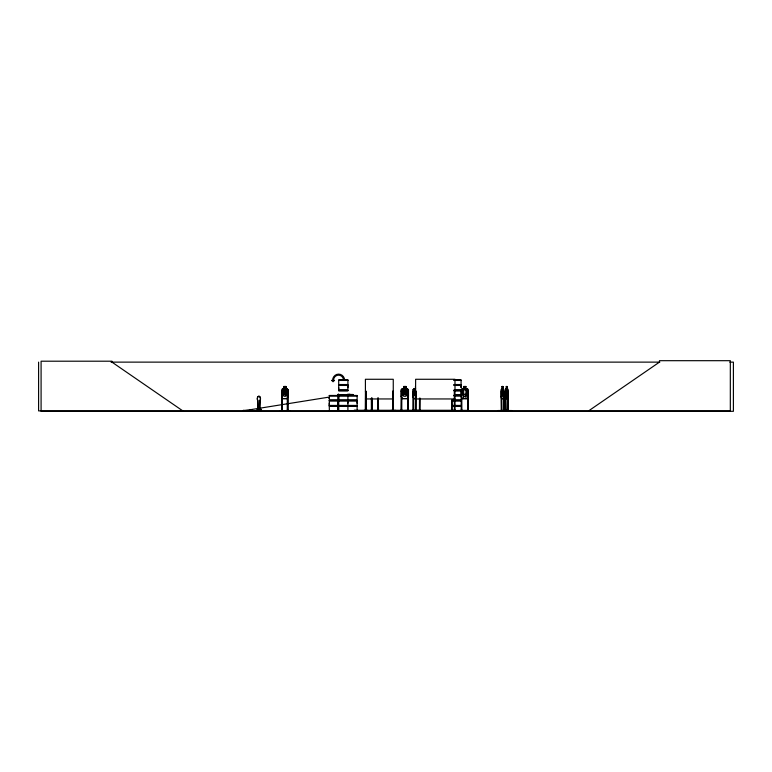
<?xml version="1.0" encoding="UTF-8"?>
<svg xmlns="http://www.w3.org/2000/svg" width="772" height="772" viewBox="0 0 772 772"><rect width="100%" height="100%" fill="white"/><g stroke="black" fill="none" stroke-linecap="round" stroke-linejoin="round"><path stroke-width="1.16" d="M338.483 405.435L329.277 405.435L329.287 403.177M338.705 389.957L338.705 385.44L347.911 385.44L347.902 389.957L338.705 389.957L338.715 387.698M347.902 403.177L347.902 400.909L329.277 400.909L329.277 405.435M347.902 387.698L347.902 385.44M357.108 403.177L357.108 400.909L348.471 400.909M461.077 405.435L451.871 405.435L451.881 400.909L461.077 400.909M461.067 385.44L461.067 387.698L461.077 385.44L454.061 385.44M338.918 394.376C337.132 394.125 339.429 394.415 338.84 394.946M338.146 400.938L338.918 400.938M259.614 409.951L259.932 400.475A2.461 1.554 -90 0 0 259.932 396.991A2.461 1.554 -90 0 0 257.732 396.991A2.461 1.554 -90 0 0 257.732 400.475L258.06 409.951L259.73 409.951L260.058 400.475A2.461 1.554 -90 0 0 260.058 396.991A2.461 1.554 -90 0 0 257.858 396.991A2.461 1.554 -90 0 0 257.858 400.475L258.176 409.951M338.146 394.434L338.155 401.652M338.918 394.994L338.136 394.946L347.902 395.11M338.85 400.832L338.908 401.652M259.17 408.88L260.135 408.735M259.508 408.813L260.019 408.88M259.16 408.774L259.122 408.291L259.961 408.735M259.884 408.33L259.73 408.398M333.639 410.839L342.691 410.887M503.508 398.651L503.807 389.744L502.948 388.895M507.638 398.574L507.648 388.895M507.995 396.239L507.658 398.651L505.66 398.651M497.93 410.53L511.614 410.53M362.772 410.839L368.07 410.492L362.83 410.8M362.84 410.501L368.022 410.501M287.261 398.651L288.014 396.248L288.014 389.744L287.28 388.895L285.891 388.895L285.939 386.473L283.816 386.473L283.884 388.972M505.737 388.895L505.737 398.651M279.618 410.839L289.847 410.839M370.232 410.839L372.461 410.897M372.104 410.849L372.123 398.169M415.49 410.501L415.635 379.274L454.978 379.274L455.036 410.897M460.72 410.839L461.289 410.492L451.871 410.704L451.871 406.342L461.077 406.342M461.222 410.839L461.145 389.754L461.917 388.895L463.634 388.895M461.241 410.53L451.881 410.579L451.881 406.342M506.278 388.972L505.853 394.299L506.278 396.239L507.069 396.239L507.175 386.473L506.249 386.473L506.355 388.972M415.606 393.421L414.506 395.332L415.365 395.341M252.811 410.579L243.325 410.318L243.807 410.723M258.678 410.887L258.784 409.295M261.293 410.878L261.119 409.295L259.373 409.295M416.021 398.651L413.744 398.651L412.991 396.248L412.991 389.754L413.763 388.895L415.413 388.895M413.078 389.792L413.802 388.972L415.5 388.972L415.413 386.473M259.17 408.301L259.074 408.88M283.922 388.972L282.89 389.783L282.89 394.299L283.922 396.239L285.862 396.239L286.904 394.299L286.904 389.783L285.862 388.972L285.891 386.473M588.592 410.897L659.462 362.126L659.462 360.688L730.322 360.688L730.322 410.897L38.6 410.897L38.6 362.126M243.354 410.723L260.685 410.723M245.071 410.887L245.525 410.887M260.521 410.897L261.119 410.579L243.141 410.868L329.21 397.088L329.152 398.902L329.345 397.522M415.5 388.972L414.284 389.783L414.284 394.299L415.5 396.239M463.634 388.972L462.428 389.783L462.428 394.299L463.634 396.239L465.892 396.239L467.099 394.299L467.099 389.783L465.892 388.972M377.344 410.897L379.563 410.53L370.251 410.501L372.413 410.53M329.383 410.714L357.127 410.704L357.118 406.342L348.471 406.342M111.052 362.126L659.828 362.126M729.781 362.126L733.4 362.126L733.4 411.312L41.09 411.312L41.09 361.2L111.959 361.2L111.959 362.126L182.819 410.897M338.705 379.988L347.921 379.988M454.061 379.988L461.087 379.988M454.061 380.152L461.087 380.171L461.067 384.533L454.061 384.533M338.715 380.442L347.902 380.442M454.071 380.442L461.067 380.442M338.647 384.842L347.969 384.842M454.032 384.842L461.145 384.842M338.647 385.122L347.969 385.122M454.032 385.122L461.145 385.122M502.099 386.473L503.026 386.473L503.354 389.783L502.919 396.239L502.128 396.239L501.703 394.299L502.176 386.473M283.884 386.55L285.862 386.55M465.892 386.55L463.634 386.55L463.634 398.651M502.128 386.55L502.997 386.55M506.278 386.55L507.146 386.55M283.855 388.895L282.398 388.895L281.732 389.754L281.732 396.248L282.417 398.651L287.3 398.651M468.324 410.897L468.421 389.735L467.533 388.895L466.008 388.992M502.176 388.895L501.279 389.792L501.298 410.897M506.326 388.895L505.399 389.754L505.448 410.897L505.988 410.183M507.098 388.895L507.995 389.783L507.976 410.897M282.427 388.972L287.252 388.972M407.587 388.972L402.019 388.972L401.295 389.792L401.295 396.239L402.019 398.574L407.587 398.574M461.945 388.972L467.571 388.885M503.566 388.972L501.53 388.972L501.25 389.754L501.25 396.248L501.588 398.651L503.585 398.651M505.679 388.972L507.715 388.972M287.242 388.895L288.014 389.744M463.634 389.783L465.892 389.783M454.061 389.957L461.077 389.957M338.647 390.275L347.969 390.275M454.032 390.275L461.145 390.275M338.647 390.555L347.969 390.555M454.032 390.555L461.145 390.555M338.705 390.873L347.911 390.873M454.061 390.873L461.077 390.873M287.203 391.23L287.908 391.23M365.407 391.23L366.082 391.23L366.111 410.897M393.43 391.23L392.765 391.23L392.726 410.897M401.17 391.23L401.836 391.23L401.758 410.897M408.388 391.23L407.722 391.23L407.799 410.897M415.635 391.23L416.301 391.23L416.224 410.897M454.978 391.23L454.312 391.23L454.39 410.897M461.106 391.23L461.781 391.23L461.849 410.897L461.859 410.183L461.048 410.183L461.048 410.897M468.324 391.23L467.649 391.23L467.745 410.897M501.308 391.23L501.568 410.897L501.646 410.183M505.457 391.23L505.959 410.897M347.545 394.357L349.957 394.357L349.957 395.023L347.545 395.023M463.634 394.299L465.892 394.299M347.41 394.473L352.698 394.473L353.528 395.322M338.705 395.235L347.921 395.235M329.268 395.467L338.493 395.467M338.705 395.467L357.127 395.467M454.061 395.418L461.087 395.418M329.268 395.65L338.493 395.621M338.705 395.621L357.127 395.65L357.108 400.002L348.471 400.002M454.061 395.631L461.087 395.631M329.287 395.911L338.474 395.911M338.715 395.911L347.902 395.911M348.481 395.911L357.108 395.911M454.071 395.911L461.067 395.911M288.014 396.248L287.213 398.574L282.427 398.574M416.031 398.574L413.802 398.574L413.078 396.239M467.504 398.574L461.945 398.574L461.222 396.239L461.231 389.792M501.53 398.574L503.566 398.574M505.679 398.574L507.715 398.574M365.407 398.95L393.257 398.95M415.635 398.95L454.978 398.95M329.277 400.002L338.483 400.002M338.705 400.002L347.911 400.002L347.911 395.65M451.871 400.002L461.077 400.002M329.219 400.321L347.969 400.321M348.413 400.321L357.185 400.321M451.813 400.321L461.145 400.321M329.219 400.6L347.969 400.6M348.413 400.6L357.185 400.6M451.813 400.6L461.145 400.6M338.146 401.498L338.927 401.498M338.705 405.435L347.911 405.435L347.911 400.909M348.471 405.435L357.118 405.435L357.118 400.909M329.219 405.744L347.969 405.744M348.413 405.744L357.185 405.744M451.813 405.744L461.145 405.744M329.219 406.024L347.969 406.024M348.413 406.024L357.185 406.024M451.813 406.024L461.145 406.024M338.483 406.342L329.277 406.342L329.383 410.887M338.705 406.342L347.911 406.342L347.911 410.704M250.041 410.115L251.672 410.115M282.34 410.183L281.5 410.183L281.5 410.897M287.966 410.183L287.136 410.183L287.136 410.897M354.165 410.289L455.412 410.289L455.49 410.887M468.392 410.183L467.591 410.183L467.571 410.897M501.25 410.183L501.839 410.183M503.556 410.183L504.145 410.183M507.706 410.183L508.294 410.183M390.748 410.492L396.036 410.521L390.748 410.897M407.645 410.386L399.143 410.897M413.695 410.386L419.437 410.386M461.849 410.386L467.591 410.386M468.672 410.492L468.141 410.492L468.652 410.897M329.287 410.579L357.108 410.579M390.835 410.501L396.026 410.53M377.44 410.849L379.583 410.839M468.257 410.183L468.141 410.897L468.72 410.839M420.315 410.839L420.257 410.183M337.653 410.492L337.789 400.842M401.208 396.248L401.961 398.651L407.645 398.651L408.475 396.248L408.475 389.744L407.616 388.895L406.053 388.895L406.053 386.473L403.631 386.473L403.631 388.895L401.98 388.895L401.208 389.754L400.986 410.492M352.65 394.55L353.451 395.361M415.375 389.86L414.574 389.86L415.625 391.703M338.213 394.28L338.213 401.575M503.498 388.895L503.952 410.897M461.145 396.248L461.897 398.651L467.6 398.651L468.421 396.345M281.848 396.239L282.475 398.574M505.496 396.239L505.757 398.574M501.279 396.239L501.511 398.651M508.285 410.897L508.237 391.23L507.735 410.897M508.063 410.183L508.024 410.897M505.795 410.183L505.795 410.897M505.699 391.23L505.718 410.897M504.116 410.897L504.087 391.23L503.585 410.897M503.827 410.183L503.827 410.897M501.781 397.011L501.81 410.897M465.931 398.651L465.97 386.473L463.557 386.473L463.567 388.895M461.685 410.183L461.685 410.897M454.901 410.183L454.911 410.897M454.235 410.183L454.235 410.897M453.975 410.289L453.975 410.897M451.871 400.909L451.871 405.435M420.18 398.169L420.103 410.897M419.592 410.183L419.592 410.897M419.514 398.169L419.437 410.897M416.88 410.289L416.88 410.897M416.378 410.183L416.378 410.897M415.703 410.183L415.703 410.897M415.5 389.783L415.5 394.299M413.695 410.897L413.618 391.23L412.952 391.23L412.875 410.897M413.541 410.183L413.541 410.897M413.03 410.183L413.03 410.897M408.465 410.183L408.465 410.897M408.388 389.783L408.311 410.897M407.645 410.183L407.645 410.897M401.913 410.183L401.913 410.897M401.247 410.183L401.247 410.897M393.411 391.23L393.43 410.897M393.257 410.897L393.257 379.274L365.407 379.274L365.436 410.897L365.61 391.23M393.025 410.183L393.141 410.897M392.958 391.23L392.9 410.897M392.292 410.289L392.292 410.897M378.396 398.169L378.473 410.897M378.319 398.169L378.232 410.897M377.759 398.169L377.855 410.897L377.682 398.169M372.056 398.169L371.969 410.897M371.486 398.169L371.573 410.897M371.419 398.169L371.419 410.897M366.169 410.289L366.169 410.897M365.899 391.23L365.928 410.897M365.716 410.183L365.793 410.897M365.349 410.183L365.349 410.897M364.828 410.289L364.828 410.897M355.602 410.289L355.602 410.897M354.252 410.289L354.165 410.897M349.89 394.357L349.89 395.023M338.715 395.1L338.715 400.832M338.647 395.1L338.609 410.897L338.474 400.842M337.953 400.842L337.866 410.897M287.975 389.744L287.879 410.897M287.773 391.23L287.773 410.897M287.666 410.183L287.666 410.897M287.416 410.183L287.435 410.897M287.329 391.23L287.271 410.897M282.34 410.897L282.272 391.23L281.568 391.23L281.616 410.897M282.137 391.23L282.137 410.897M282.031 410.183L282.031 410.897M281.809 410.183L281.78 410.897M260.936 409.295L260.936 410.318L257.394 410.318L257.394 409.295M260.174 410.318L260.309 408.166L259.46 408.166L259.373 410.318M259.595 408.166L259.546 410.579M258.967 410.318L258.967 409.295L257.211 409.295L257.211 410.579M344.64 380.335A6.195 6.022 -90 0 0 338.618 374.13A6.195 6.022 -90 0 0 332.607 380.335L331.613 380.335L333.05 381.764L334.508 380.335L333.504 380.335A5.172 5.028 -90 0 1 338.522 375.153A5.172 5.028 -90 0 1 343.55 380.335M503.373 395.332L502.63 393.073L501.887 395.332L502.447 392.543L501.964 389.735L502.919 389.783L502.919 394.299L502.128 394.299L502.147 389.754L502.62 391.993C504.048 386.039 502.234 394 503.373 395.332M507.522 395.332L506.779 393.073L506.036 395.428L506.596 392.543L506.104 389.735L507.069 389.783L507.069 394.299L506.278 394.299L506.297 389.754L506.76 391.993C508.198 386.039 506.384 394 507.522 395.332M286.663 395.332L285.949 395.341L284.849 393.073C284.057 396.904 281.558 395.486 284.405 392.543C281.655 389.802 284.106 388.297 284.81 391.993C285.495 388.297 288.11 389.783 285.264 392.552L286.663 395.332M406.96 395.332L406.178 395.409L404.846 393.073C403.804 396.76 401.025 395.968 404.335 392.543C401.131 389.763 403.988 388.316 404.808 391.993C405.725 388.509 408.62 389.242 405.339 392.552L406.96 395.332M407.182 394.299L405.975 396.239L403.708 396.239L402.502 394.299L402.502 389.783L403.708 388.972L403.708 386.55L405.975 386.55L405.975 388.972L407.182 389.783L407.182 394.299M347.921 380.152L338.705 380.171L338.715 384.533L347.911 384.533L347.911 380.171M285.524 386.955L284.27 386.955L284.27 387.766L285.524 387.766L285.524 386.955M405.57 386.955L404.113 386.955L404.113 387.766L405.57 387.766L405.57 386.955M465.487 386.955L464.04 386.955L464.04 387.766L465.487 387.766L465.487 386.955M502.784 386.955L502.273 387.766L502.784 386.955M506.924 386.955L506.413 387.766L506.924 386.955M285.862 389.783L283.922 389.783L283.922 394.299L285.862 394.299L285.862 389.783M405.975 389.783L403.708 389.783L403.708 394.299L405.975 394.299L405.975 389.783M461.067 395.11L454.071 395.11L461.087 395.225"/></g></svg>
